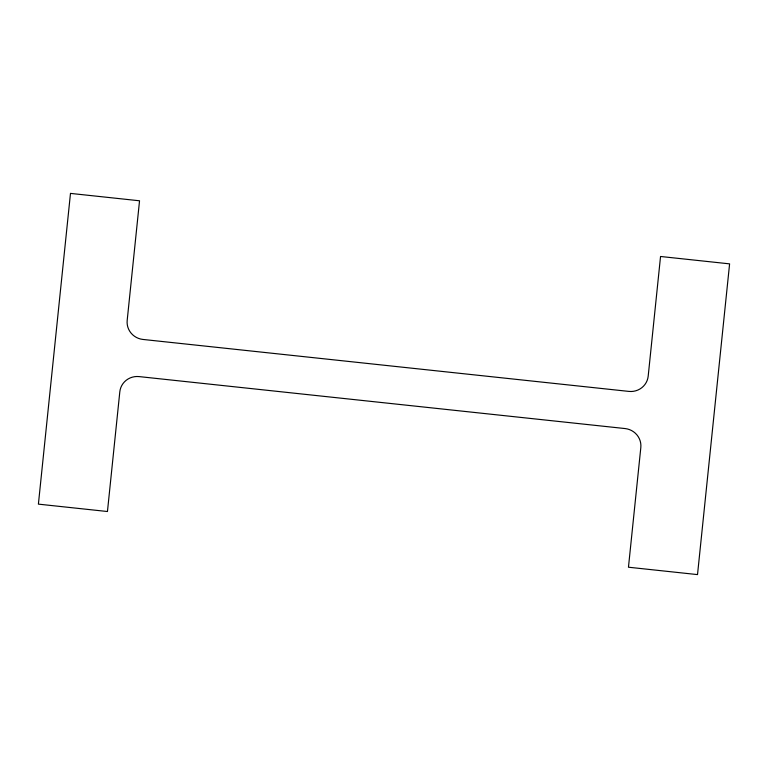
<?xml version="1.0" encoding="UTF-8"?>
<svg xmlns="http://www.w3.org/2000/svg" width="768" height="768" viewBox="0 0 768 768"><rect width="100%" height="100%" fill="white"/><g stroke="black" fill="none" stroke-linecap="round" stroke-linejoin="round"><path stroke-width="1.15" d="M70.483 193.402L38.4 504.134L107.453 511.517L119.808 391.843A17.654 17.203 10 0 1 139.133 376.598L625.037 428.554A17.654 17.203 10 0 1 640.819 447.542L628.464 567.216L697.517 574.598L729.6 263.866L660.547 256.483L648.192 376.157A17.654 17.203 10 0 1 628.867 391.402L142.963 339.446A17.654 17.203 10 0 1 127.181 320.458L139.536 200.784L70.483 193.402"/></g></svg>
